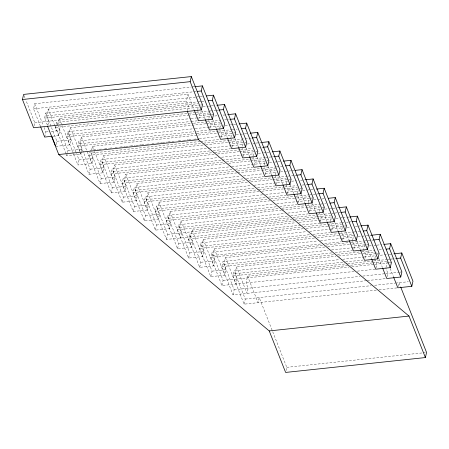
<?xml version="1.0" encoding="UTF-8"?>
<svg xmlns="http://www.w3.org/2000/svg" width="449" height="449" viewBox="0 0 449 449"><rect width="100%" height="100%" fill="white"/><g stroke="black" fill="none" stroke-linecap="round" stroke-linejoin="round"><path stroke-width="0.34" stroke-dasharray="2.25 1.68" d="M40.371 126.147L33.523 108.81L34.68 103.719L191.268 87.061M34.045 125.849L34.769 122.667L25.89 100.189M47.386 125.181L44.597 118.115L45.753 113.025L199.558 96.664M47.88 124.996L48.75 121.179L46.657 115.881L48.195 109.09L187.968 94.223L194.091 109.73M44.687 137.063L45.843 131.972L43.559 126.191M66.07 153.754L55.665 127.426L56.827 122.33L199.496 107.154M57.725 125.187L59.268 118.396L197.65 103.68M56.192 144.46L56.916 141.278L51.332 127.151M52.673 136.215L58.662 135.581L59.818 130.485L58.19 126.365M73.339 153.429L66.738 136.732L67.894 131.636L190.382 118.609M55.76 146.374L69.735 144.887L70.891 139.791L68.798 134.492L70.341 127.701L187.862 115.202M81.387 151.644L80.809 154.192L66.828 155.68L67.412 153.131M67.552 152.497L67.99 150.583L58.348 126.186M202.999 145.044L103.562 155.623L102.018 162.415L104.112 167.713L102.95 172.803L88.975 174.291L77.812 146.037L78.968 140.947L194.496 128.655M81.533 151.01L81.965 149.102L79.871 143.803L81.415 137.012L205.889 123.772M200.119 141.497L90.945 153.109L93.038 158.407L91.882 163.498L77.902 164.985L79.058 159.895L76.521 153.474M214.072 154.355L114.63 164.929L113.086 171.72L115.18 177.018L114.024 182.114L100.048 183.602L88.885 155.343L89.609 152.16M91.714 149.713L92.488 146.318L216.957 133.078M88.975 174.291L90.131 169.2L78.968 140.947M225.145 163.661L125.703 174.24L124.16 181.031L126.253 186.324L125.097 191.42L111.122 192.907L99.959 164.654L101.115 159.558L208.987 148.086M100.048 183.602L101.205 178.506L90.805 152.177M236.909 172.893L136.777 183.546L135.233 190.337L137.327 195.635L136.17 200.725L122.195 202.213L111.032 173.959L112.188 168.863L218.669 157.537M111.122 192.907L112.278 187.811L101.115 159.558M247.287 182.272L147.85 192.851L146.307 199.642L148.4 204.94L147.244 210.031L133.263 211.518L122.1 183.265L123.262 178.174L231.134 166.697M122.195 202.213L123.352 197.122L112.188 168.863M259.056 191.504L158.924 202.157L157.38 208.948L159.474 214.246L158.317 219.342L144.337 220.829L133.173 192.57L134.33 187.48L240.114 176.227M133.263 211.518L134.425 206.428L123.262 178.174M270.13 200.815L169.997 211.468L168.454 218.253L170.547 223.551L169.385 228.648L155.41 230.135L144.247 201.882L145.403 196.785L251.187 185.532M144.337 220.829L145.493 215.733L134.33 187.48M320.232 223.086L166.484 239.44L155.32 211.187L156.477 206.091L262.957 194.765M155.41 230.135L156.566 225.039L145.403 196.785M187.502 110.768L188.518 106.312L186.425 101.014L187.968 94.223M292.271 219.426L192.138 230.079L190.595 236.87L192.688 242.168L191.532 247.259L177.557 248.746L166.394 220.493L167.55 215.402L274.03 204.071M166.484 239.44L167.64 234.35L156.477 206.091M197.65 109.64L198.576 105.566M198.722 119.44L199.592 115.618L197.498 110.319M303.344 228.732L203.212 239.384L201.668 246.175L203.762 251.474L202.606 256.57L188.625 258.052L177.462 229.798L178.623 224.708L285.104 213.382M169.997 211.468L180.459 237.953L181.615 232.863L179.521 227.564L181.065 220.773L281.203 210.121M177.557 248.746L178.713 243.655L167.55 215.402M208.88 118.267L209.801 114.192M209.941 128.105L210.665 124.923L208.572 119.625M314.418 238.043L214.285 248.69L212.742 255.481L214.835 260.779L213.679 265.875L199.698 267.363L188.535 239.104L189.691 234.013L295.481 222.76M188.625 258.052L189.787 252.961L178.623 224.708M219.797 128.257L220.566 124.861M221.009 137.416L221.733 134.229L219.64 128.936M324.891 246.995L225.454 257.574L223.911 264.366L226.004 269.664L224.747 275.181L210.772 276.668L199.609 248.415L200.86 242.898L306.718 231.633M199.698 267.363L200.855 262.267L189.691 234.013M230.87 137.562L231.796 133.488M231.942 147.356L232.807 143.54L230.713 138.241M354.132 271.488L221.941 285.553L210.777 257.294L211.934 252.203L317.651 240.956M210.772 276.668L212.023 271.151L200.86 242.898M242.095 146.189L242.864 142.793M243.01 156.667L243.88 152.845L242.017 148.136M366.597 280.647L233.014 294.858L221.851 266.605L223.007 261.509L328.096 250.329M221.941 285.553L223.097 280.457L211.934 252.203M253.012 156.173L253.786 152.778M254.229 165.333L254.953 162.151L252.86 156.853M376.279 290.105L244.088 304.164L232.924 275.911L234.081 270.814L339.865 259.561M225.454 257.574L235.916 284.065L237.078 278.969L234.984 273.671L236.528 266.88L335.964 256.306M233.014 294.858L234.17 289.762L223.007 261.509M264.242 164.805L265.011 161.41M265.303 174.644L266.027 171.456L263.933 166.158M347.734 265.539L247.595 276.186L246.058 282.977L248.145 288.275L246.989 293.371L236.528 266.88M244.088 304.164L245.244 299.073L234.081 270.814M275.158 174.79L276.084 170.715M276.23 184.584L277.095 180.767L275.007 175.469M286.232 184.096L287.309 179.342M287.304 193.889L288.168 190.073L286.075 184.775M297.305 193.401L298.074 190.006M298.518 202.561L299.242 199.378L297.148 194.08M308.373 202.707L309.299 198.632M309.591 211.872L310.315 208.684L308.222 203.386M319.604 211.339L320.373 207.943M286.058 370.52L286.782 367.338L259.219 297.586L258.063 302.677L247.595 276.186M320.519 221.812L321.389 217.995L319.295 212.697M330.52 221.323L331.446 217.249M331.738 230.483L332.462 227.301L330.369 222.002M341.745 229.95L342.52 226.554M342.811 239.788L343.53 236.606L341.436 231.308M352.667 239.934L353.593 235.86M353.879 249.094L354.603 245.912L352.51 240.613M364.762 244.744L363.679 249.498L365.772 254.796L364.796 259.084M374.909 258.124L375.527 255.408M375.976 267.924L376.846 264.102L374.752 258.804M385.977 267.43L387.212 261.997M387.195 276.59L387.919 273.407L385.826 268.109M398.123 286.535L398.993 282.718L400.536 286.625M191.964 86.988L194.052 86.764M33.523 108.81L192.896 91.86M193.592 91.781L196.376 91.489M200.254 96.591L203.734 96.221M46.657 115.881L186.425 101.014M44.597 118.115L198.402 101.755M199.098 101.682L201.186 101.463M201.882 101.384L203.969 101.165M34.769 122.667L197.835 105.319M200.495 105.038L202.493 104.825M202.976 106.783L207.848 106.267M208.544 106.194L210.632 105.97M211.327 105.897L214.807 105.526M55.665 127.426L188.591 113.283M189.287 113.21L195.551 112.542M196.247 112.469L209.47 111.066M210.166 110.987L216.429 110.325M217.125 110.252L218.517 110.1M188.558 115.129L194.815 114.461M195.511 114.388L208.723 112.985M45.843 131.972L48.503 131.692M51.169 131.405L59.818 130.485M199.592 115.618L213.567 114.13M191.078 118.536L209.868 116.538M214.74 116.016L218.916 115.573M223.091 115.129L227.963 114.613M68.798 134.492L190.488 121.55M191.184 121.477L197.442 120.809M66.738 136.732L192.705 123.329M193.401 123.256L206.624 121.853M207.32 121.774L220.543 120.371M224.719 119.928L229.591 119.406M206.579 123.694L219.791 122.291M56.916 141.278L70.891 139.791M210.665 124.923L221.974 123.722M195.192 128.582L208.415 127.174M209.111 127.101L221.638 125.771M225.117 125.4L229.989 124.878M230.685 124.805L232.773 124.586M233.469 124.508L236.949 124.137M79.871 143.803L193.912 131.669M196.696 131.372L208.516 130.115M77.812 146.037L196.123 133.454M196.819 133.381L217.698 131.159M218.394 131.086L231.617 129.677M232.313 129.604L237.184 129.088M217.653 133.005L231.561 131.523M67.99 150.583L81.965 149.102M221.733 134.229L233.048 133.027M233.716 132.955L235.714 132.747M90.041 150.252L92.825 149.955M93.521 149.882L98.393 149.365M99.089 149.287L101.872 148.995M104.656 148.698L108.832 148.254M109.528 148.181L112.312 147.884M115.096 147.586L119.271 147.143M119.967 147.07L124.839 146.548M125.535 146.475L129.71 146.032M130.406 145.959L135.278 145.442M135.974 145.364L140.846 144.847M141.542 144.774L145.717 144.331M146.413 144.252L149.197 143.961M151.981 143.663L156.157 143.22M156.853 143.147L161.724 142.625M162.42 142.552L167.292 142.036M167.988 141.963L175.643 141.149M178.427 140.851L182.603 140.408M183.299 140.329L188.17 139.813M188.866 139.74L193.042 139.297M193.738 139.224L198.61 138.702M199.305 138.629L219.488 136.485M220.184 136.406L232.015 135.149M236.191 134.706L243.846 133.892M244.542 133.819L248.022 133.448M200.815 141.424L219.589 139.426M88.885 155.343L200.933 143.427M203.717 143.13L228.771 140.464M229.467 140.391L251.737 138.023M205.777 144.752L228.03 142.384M228.726 142.311L241.938 140.902M79.058 159.895L93.038 158.407M232.807 143.54L244.121 142.333M244.789 142.266L246.782 142.052M209.683 148.007L231.257 145.717M231.953 145.639L243.785 144.382M247.264 144.011L250.048 143.714M252.832 143.422L254.92 143.197M255.616 143.124L259.095 142.754M259.791 142.681L261.183 142.529M102.018 162.415L210.497 150.875M213.275 150.578L230.663 148.731M99.959 164.654L214.094 152.508M214.79 152.436L239.845 149.77M240.541 149.697L252.372 148.439M257.939 147.844L262.811 147.328M217.546 153.985L239.104 151.689M239.8 151.616L253.012 150.213M90.131 169.2L104.112 167.713M243.88 152.845L255.195 151.644M255.863 151.571L257.855 151.358M221.452 157.24L241.635 155.096M242.331 155.023L254.162 153.766M258.338 153.317L263.209 152.8M263.905 152.727L265.993 152.503M266.689 152.43L270.169 152.059M113.086 171.72L221.565 160.181M222.261 160.108L241.736 158.037M111.032 173.959L223.776 161.966M226.56 161.668L250.918 159.081M251.614 159.002L264.837 157.599M265.533 157.526L268.317 157.229M269.013 157.156L271.797 156.858M272.492 156.785L273.884 156.634M228.62 163.29L250.177 160.995M250.873 160.922L264.085 159.518M101.205 178.506L115.18 177.018M254.953 162.151L266.268 160.95M266.931 160.877L268.929 160.663M231.83 166.624L265.236 163.071M269.411 162.628L274.283 162.106M274.979 162.033L277.067 161.814M277.763 161.735L281.242 161.365M124.16 181.031L232.638 169.492M235.422 169.194L252.804 167.342M122.1 183.265L234.844 171.271M237.628 170.974L261.986 168.386M262.682 168.313L275.905 166.905M276.601 166.832L282.864 166.164M237.605 172.82L261.251 170.306M261.947 170.233L275.854 168.751M112.278 187.811L126.253 186.324M266.027 171.456L275.344 170.468M243.594 175.856L262.384 173.858M265.168 173.561L276.999 172.304M280.479 171.933L290.918 170.822M291.614 170.749L294.398 170.452M135.233 190.337L243.712 178.797M246.495 178.5L263.877 176.653M133.173 192.57L245.917 180.577M248.701 180.285L273.059 177.692M273.755 177.619L286.978 176.21M287.674 176.137L293.938 175.469M294.634 175.396L296.026 175.25M250.767 181.901L272.319 179.611M273.014 179.538L286.226 178.13M123.352 197.122L137.327 195.635M277.095 180.767L288.41 179.561M289.077 179.493L291.075 179.28M253.971 185.235L288.073 181.609M291.553 181.239L296.424 180.722M300.6 180.279L304.776 179.83M146.307 199.642L254.785 188.103M257.569 187.805L274.951 185.959M144.247 201.882L258.383 189.736M259.079 189.663L284.133 186.997M284.829 186.924L296.66 185.667M302.228 185.072L307.099 184.556M261.834 191.212L283.392 188.917M284.088 188.844L297.3 187.441M134.425 206.428L148.4 204.94M288.168 190.073L299.483 188.866M300.151 188.799L302.149 188.586M265.741 194.468L285.923 192.324M286.619 192.251L299.146 190.915M302.626 190.544L307.498 190.028M308.194 189.955L310.281 189.731M310.977 189.658L314.457 189.287M157.38 208.948L265.163 197.481M268.637 197.117L286.024 195.264M155.32 211.187L268.064 199.193M270.848 198.896L295.206 196.308M295.902 196.23L309.125 194.827M309.821 194.754L312.605 194.456M313.301 194.383L316.085 194.086M316.781 194.013L318.173 193.861M272.908 200.518L295.857 198.076M296.553 198.003L309.765 196.595M145.493 215.733L159.474 214.246M299.242 199.378L310.556 198.177M311.224 198.104L313.217 197.891M276.814 203.779L309.524 200.299M313.699 199.856L321.355 199.036M322.051 198.963L325.531 198.593M168.454 218.253L276.932 206.714M279.71 206.422L297.098 204.57M166.394 220.493L279.138 208.499M281.921 208.201L306.28 205.614M306.976 205.541L320.199 204.132M320.895 204.059L325.766 203.537M281.893 210.048L305.539 207.533M306.235 207.455L319.447 206.052M156.566 225.039L170.547 223.551M310.315 208.684L319.632 207.696M322.292 207.41L324.29 207.197M287.888 213.084L306.678 211.086M309.462 210.789L321.293 209.531M324.773 209.161L329.645 208.639M330.341 208.566L332.428 208.347M333.124 208.274L336.604 207.904M337.3 207.825L338.692 207.679M179.521 227.564L287.309 216.098M290.784 215.728L308.166 213.881M177.462 229.798L290.211 217.804M292.995 217.512L331.272 213.438M331.968 213.365L334.056 213.14M334.752 213.067L340.32 212.478M295.055 219.129L316.612 216.839M317.308 216.766L330.52 215.357M167.64 234.35L294.269 220.88M297.047 220.582L332.703 216.788M298.961 222.39L331.671 218.91M335.846 218.467L339.326 218.096M340.022 218.023L342.11 217.799M342.806 217.726L349.069 217.058M188.535 239.104L300.583 227.188M304.063 226.818L327.029 224.377M327.725 224.298L340.948 222.895M341.644 222.822L343.732 222.597M346.516 222.3L347.908 222.154M348.604 222.081L351.387 221.784M306.128 228.44L327.686 226.144M328.376 226.072L341.594 224.668M178.713 243.655L192.688 242.168M332.462 227.301L343.777 226.094M344.439 226.027L346.437 225.813M309.507 231.342L330.397 229.119M331.093 229.041L342.935 227.783M347.111 227.34L349.9 227.042M355.468 226.448L360.345 225.931M201.668 246.175L310.147 234.636M312.931 234.339L330.312 232.492M199.609 248.415L311.735 236.488M314.519 236.191L339.59 233.525M340.286 233.446L353.52 232.043M354.216 231.965L360.485 231.302M317.202 237.746L338.754 235.45M341.537 235.158L353.357 233.901M189.787 252.961L203.762 251.474M343.53 236.606L354.845 235.405M320.429 240.664L341.296 238.441M341.992 238.368L353.812 237.111M357.988 236.668L365.638 235.854M366.333 235.781L369.112 235.484M369.808 235.411L371.2 235.259M212.742 255.481L321.916 243.869M324.694 243.577L341.386 241.798M210.777 257.294L323.448 245.311M326.227 245.014L350.568 242.426M351.264 242.353L364.481 240.945M365.177 240.872L367.26 240.647M367.956 240.574L372.827 240.058M327.675 246.703L351.314 244.189M352.01 244.11L365.222 242.707M200.855 262.267L214.835 260.779M354.603 245.912L365.918 244.711M366.586 244.638L368.584 244.424M331.575 249.958L352.454 247.741M353.15 247.663L364.981 246.406M369.157 245.962L371.244 245.743M374.028 245.446L376.116 245.221M376.812 245.148L381.684 244.632M223.911 264.366L332.389 252.826M335.167 252.529L352.555 250.682M221.851 266.605L333.899 254.684M337.379 254.314L361.041 251.794M361.737 251.721L374.96 250.318M379.136 249.874L383.311 249.425M338.748 256.009L362.388 253.494M363.084 253.421L375.6 252.085M212.023 271.151L226.004 269.664M365.772 254.796L379.169 253.371M342.649 259.269L363.527 257.047M364.223 256.974L375.358 255.79M380.23 255.268L388.581 254.381M389.277 254.308L393.453 253.865M234.984 273.671L344.849 261.986M345.545 261.913L362.932 260.061M232.924 275.911L347.06 263.771M347.756 263.692L372.81 261.032M373.506 260.953L387.425 259.477M388.121 259.399L390.209 259.18M390.905 259.107L395.777 258.585M350.512 265.241L372.069 262.946M372.765 262.873L386.673 261.397M223.097 280.457L349.03 267.06M351.814 266.768L374.062 264.399M374.758 264.326L388.632 262.85M389.328 262.777L391.405 262.553M357.314 271.145L375.69 269.198M234.17 289.762L360.104 276.371M362.887 276.073L385.135 273.705M385.831 273.632L399.234 272.206M399.896 272.133L401.894 271.92M367.293 280.574L386.763 278.503M245.244 299.073L371.177 285.676M374.651 285.306L394.817 283.162M395.513 283.083L408.309 281.725M379.057 289.807L397.141 287.882M286.782 367.338L422.38 352.914M423.076 352.841L425.158 352.617M390.175 268.429L393.492 276.825M376.548 252.658L377.57 255.245M378.849 258.472L382.419 267.52M368.287 250.458L371.604 258.86M356.86 240.933L360.182 249.33M345.792 231.622L349.109 240.024M334.718 222.317L338.035 230.719M323.645 213.011L326.962 221.408M312.571 203.706L315.888 212.102M301.498 194.395L304.82 202.796M290.172 184.444L293.747 193.491M279.357 175.784L282.674 184.18M268.283 166.478L271.6 174.874M257.21 157.172L260.527 165.569M246.136 147.861L249.711 156.909M235.063 138.556L238.385 146.958M223.995 129.25L227.312 137.647M212.663 119.294L216.238 128.341M201.848 110.634L205.165 119.036M214.285 248.69L224.747 275.181M203.212 239.384L213.679 265.875M192.138 230.079L202.606 256.57M181.065 220.773L191.532 247.259M158.924 202.157L169.385 228.648M147.85 192.851L158.317 219.342M136.777 183.546L147.244 210.031M125.703 174.24L136.17 200.725M114.63 164.929L125.097 191.42M103.562 155.623L114.024 182.114M92.488 146.318L94.273 150.842M94.531 151.487L102.95 172.803M81.415 137.012L91.882 163.498M70.341 127.701L80.809 154.192M67.894 131.636L76.268 152.828M73.591 154.069L77.902 164.985M59.268 118.396L69.735 144.887M56.827 122.33L58.095 125.54M66.323 154.394L66.828 155.68M48.195 109.09L54.834 125.888M55.087 126.534L58.662 135.581M45.753 113.025L51.079 126.511M34.68 103.719L43.306 125.552M24.117 95.693L25.638 99.549"/><path stroke-width="0.67" d="M22.45 99.504L23.606 94.413L191.33 76.571L202.493 104.825L201.337 109.915L33.613 127.757L22.45 99.504L190.174 81.662L191.33 76.571M194.35 110.375L198.436 120.714L212.411 119.226L201.247 90.967L202.404 85.877L194.748 86.691M205.423 119.681L209.503 130.019L223.484 128.532L212.321 100.279L213.477 95.182L206.518 95.923M212.411 119.226L213.567 114.13L202.404 85.877M216.491 128.986L220.577 139.325L234.552 137.837L223.389 109.584L224.551 104.488L216.895 105.302M223.484 128.532L224.64 123.436L213.477 95.182M227.564 138.292L231.65 148.63L245.625 147.143L234.462 118.89L235.618 113.799L228.659 114.534M234.552 137.837L235.714 132.747L224.551 104.488M238.638 147.603L242.724 157.936L256.699 156.454L245.536 128.195L246.692 123.105L239.036 123.918M245.625 147.143L246.782 142.052L235.618 113.799M249.711 156.909L253.797 167.247L267.772 165.76L256.609 137.506L257.765 132.41L250.11 133.224M256.699 156.454L257.855 151.358L246.692 123.105M260.785 166.214L264.865 176.552L278.846 175.065L267.683 146.812L268.839 141.716L261.879 142.456M267.772 165.76L268.929 160.663L257.765 132.41M271.858 175.52L275.939 185.858L289.919 184.371L278.756 156.117L279.912 151.027L272.257 151.841M278.846 175.065L280.002 169.975L268.839 141.716M282.926 184.831L287.012 195.163L300.987 193.676L289.824 165.423L290.986 160.332L283.33 161.146M289.919 184.371L291.075 179.28L279.912 151.027M294 194.136L298.085 204.475L312.061 202.987L300.897 174.728L302.054 169.638L295.094 170.379M300.987 193.676L302.149 188.586L290.986 160.332M305.073 203.442L309.159 213.78L323.134 212.293L311.971 184.039L313.127 178.943L305.472 179.757M312.061 202.987L313.217 197.891L302.054 169.638M316.147 212.747L320.232 223.086L334.208 221.598L323.044 193.345L324.2 188.249L316.545 189.068M323.134 212.293L324.29 207.197L313.127 178.943M327.22 222.053L331.3 232.391L345.281 230.904L334.118 202.651L335.274 197.56L328.314 198.301M334.208 221.598L335.364 216.508L324.2 188.249M338.293 231.364L342.374 241.702L356.354 240.215L345.191 211.956L346.347 206.866L338.692 207.679M345.281 230.904L346.437 225.813L335.274 197.56M349.361 240.67L353.447 251.008L367.422 249.521L356.259 221.267L357.421 216.171L349.765 216.985M356.354 240.215L357.511 235.119L346.347 206.866M360.435 249.975L364.521 260.313L377.912 258.888L366.749 230.634L368.006 225.117L361.041 225.858M367.422 249.521L368.584 244.424L357.421 216.171M371.862 259.505L375.69 269.198L390.248 267.649L379.085 239.39L380.241 234.299L371.2 235.259M377.912 258.888L379.169 253.371L368.006 225.117M382.677 268.165L386.763 278.503L400.738 277.016L389.575 248.763L390.731 243.667L383.772 244.408M390.248 267.649L391.405 262.553L380.241 234.299M393.751 277.471L397.831 287.809L411.812 286.322L400.648 258.068L401.804 252.972L394.149 253.792M400.738 277.016L401.894 271.92L390.731 243.667M411.812 286.322L412.968 281.231L401.804 252.972M47.588 126.27L58.752 154.529L269.226 330.93L285.62 372.429L425.394 357.561L426.55 352.471L400.794 287.281M197.072 91.416L201.247 90.967M208.145 100.722L212.321 100.279M219.213 110.027L223.389 109.584M52.005 136.288L44.687 137.063L40.629 126.792M230.286 119.333L234.462 118.89M241.36 128.638L245.536 128.195M58.752 154.529L198.525 139.661L408.994 316.062L425.394 357.561M252.433 137.95L256.609 137.506M263.507 147.255L267.683 146.812M274.58 156.561L278.756 156.117M285.648 165.866L289.824 165.423M296.722 175.177L300.897 174.728M307.795 184.483L311.971 184.039M318.869 193.788L323.044 193.345M329.942 203.094L334.118 202.651M341.016 212.405L345.191 211.956M352.083 221.711L356.259 221.267M363.269 231.005L366.749 230.634M373.523 239.985L379.085 239.39M386.095 249.133L389.575 248.763M396.473 258.512L400.648 258.068M269.226 330.93L408.994 316.062M190.174 81.662L201.337 109.915M187.362 111.403L198.525 139.661M51.697 136.098L55.502 145.729"/></g></svg>
